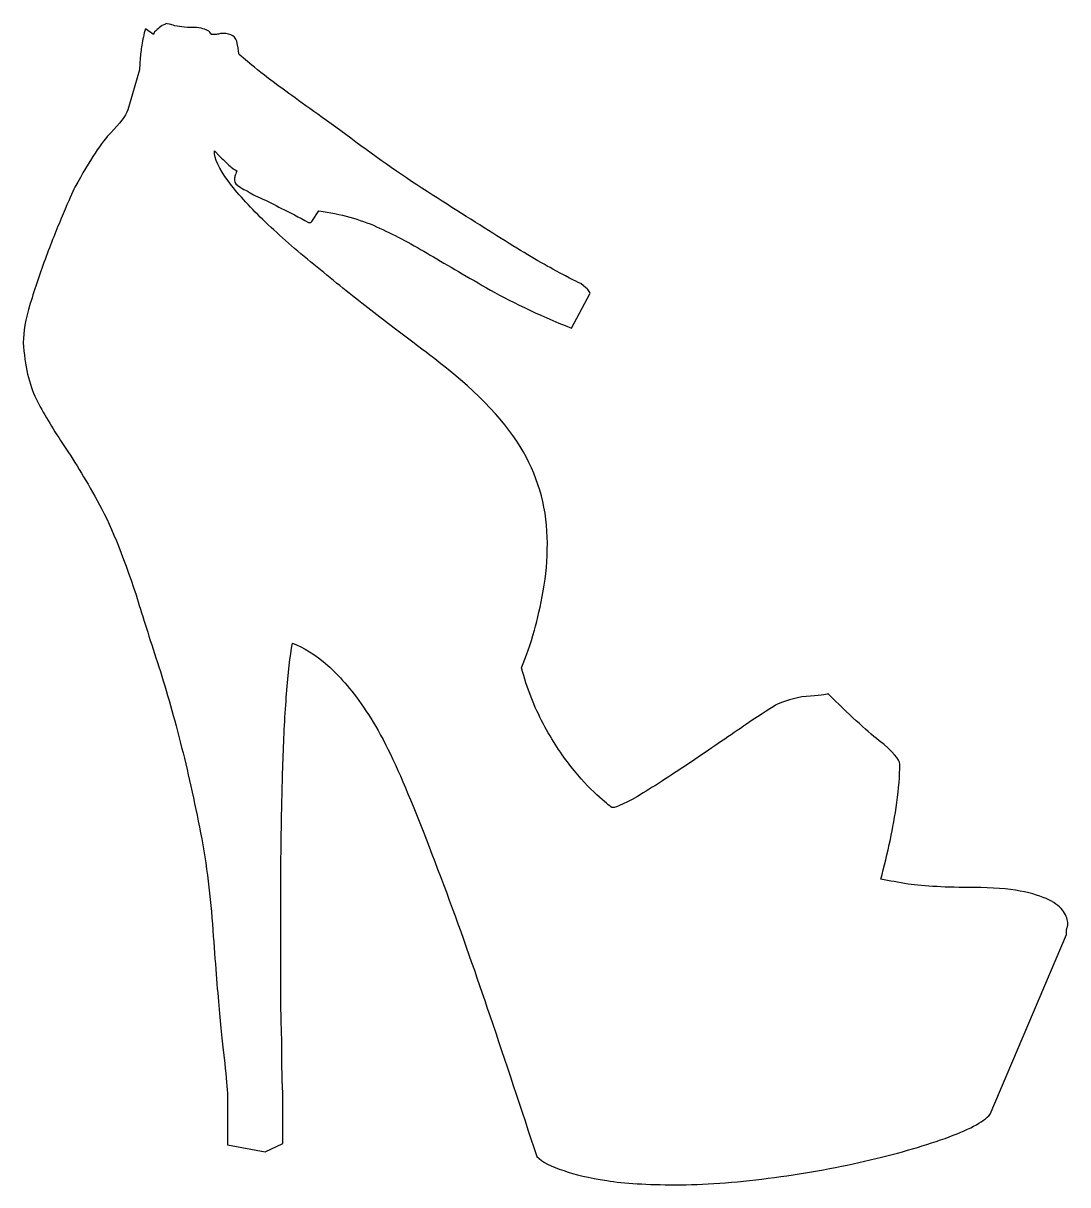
# Model space of a CAD drawing. Header units: centimetres. Extents: x -6.7 to 6.7, y -7.4 to 7.4.
import ezdxf

# ---------------------------------------------------------------- set-up
doc = ezdxf.new("R2010")
doc.units = ezdxf.units.CM
doc.header["$MEASUREMENT"] = 0
doc.layers.add('Camada 1', color=7, linetype='Continuous')

msp = doc.modelspace()

# ---------------------------------------------------------------- linework, layer by layer
at = {"layer": 'Camada 1'}
msp.add_open_spline([(-6.00735, 5.32134), (-5.81735, 5.67128), (-5.66503, 5.9035), (-5.54989, 6.0186), (-5.54989, 6.0186), (-5.43495, 6.13354), (-5.36256, 6.23101), (-5.33243, 6.31112), (-5.33243, 6.31112), (-5.33243, 6.31112), (-5.18254, 6.82105), (-5.18254, 6.82105), (-5.18254, 6.82105), (-5.18254, 6.851), (-5.18011, 6.89593), (-5.17497, 6.95596), (-5.17497, 6.95596), (-5.1701, 7.01599), (-5.16256, 7.0759), (-5.15264, 7.1359), (-5.15264, 7.1359), (-5.14267, 7.20591), (-5.12761, 7.27592), (-5.10745, 7.34582), (-5.10745, 7.34582), (-5.10745, 7.34582), (-5.00249, 7.27094), (-5.00249, 7.27094), (-5.00249, 7.27094), (-5.00249, 7.29089), (-4.99521, 7.30573), (-4.98008, 7.31573), (-4.98008, 7.31573), (-4.96505, 7.3257), (-4.94756, 7.34068), (-4.92761, 7.36092), (-4.92761, 7.36092), (-4.90771, 7.38087), (-4.88268, 7.39571), (-4.8526, 7.40585), (-4.8526, 7.40585), (-4.8526, 7.41582), (-4.82021, 7.41072), (-4.75513, 7.39074), (-4.75513, 7.39074), (-4.69023, 7.3709), (-4.60276, 7.36092), (-4.49274, 7.36092), (-4.49274, 7.36092), (-4.44268, 7.36092), (-4.40283, 7.35579), (-4.37275, 7.34581), (-4.37275, 7.34581), (-4.34285, 7.3357), (-4.31785, 7.3257), (-4.29769, 7.31599), (-4.29769, 7.31599), (-4.27771, 7.29578), (-4.26782, 7.2808), (-4.26782, 7.27093), (-4.26782, 7.27093), (-4.26782, 7.27093), (-4.22671, 7.27095), (-4.22671, 7.27095), (-4.22671, 7.27095), (-4.20681, 7.27095), (-4.18946, 7.27344), (-4.17443, 7.27831), (-4.17443, 7.27831), (-4.1594, 7.28318), (-4.14191, 7.2858), (-4.12175, 7.2858), (-4.12175, 7.2858), (-4.01195, 7.2858), (-3.94948, 7.24336), (-3.93442, 7.15838), (-3.93442, 7.15838), (-3.91939, 7.07326), (-3.91182, 7.02585), (-3.91182, 7.01598), (-3.91182, 7.01598), (-3.91182, 7.01598), (-3.74683, 6.88107), (-3.74683, 6.88107), (-3.74683, 6.88107), (-3.6669, 6.81106), (-3.5345, 6.70859), (-3.3494, 6.57354), (-3.3494, 6.57354), (-3.16451, 6.43839), (-2.89699, 6.24607), (-2.54718, 5.99622), (-2.54718, 5.99622), (-2.2073, 5.73627), (-1.86228, 5.49378), (-1.51239, 5.26888), (-1.51239, 5.26888), (-1.16258, 5.04388), (-0.84747, 4.84393), (-0.56762, 4.66896), (-0.56762, 4.66896), (-0.28782, 4.49412), (-0.05531, 4.35659), (0.1299, 4.2565), (0.1299, 4.2565), (0.31484, 4.15641), (0.42219, 4.10151), (0.45227, 4.09151), (0.45227, 4.09151), (0.5022, 4.05145), (0.53202, 4.02648), (0.54212, 4.01663), (0.54212, 4.01663), (0.55212, 3.99652), (0.5621, 3.98141), (0.57236, 3.97157), (0.57236, 3.97157), (0.57236, 3.97157), (0.33222, 3.5218), (0.33222, 3.5218), (0.33222, 3.5218), (-0.10768, 3.70161), (-0.47018, 3.87409), (-0.75509, 4.03909), (-0.75509, 4.03909), (-1.04007, 4.20395), (-1.29254, 4.35146), (-1.51238, 4.4815), (-1.51238, 4.4815), (-1.73249, 4.61141), (-1.9473, 4.72386), (-2.15722, 4.81884), (-2.15722, 4.81884), (-2.36714, 4.91367), (-2.61225, 4.98121), (-2.8921, 5.02127), (-2.8921, 5.02127), (-2.8921, 5.02127), (-2.98201, 4.88649), (-2.98201, 4.88649), (-2.98201, 4.88649), (-2.98201, 4.88649), (-2.99706, 4.87138), (-2.99706, 4.87138), (-2.99706, 4.87138), (-2.99706, 4.87138), (-3.02693, 4.87139), (-3.02693, 4.87139), (-3.02693, 4.87139), (-3.147, 4.9414), (-3.26207, 5.0013), (-3.37195, 5.05136), (-3.37195, 5.05136), (-3.46186, 5.10129), (-3.55197, 5.14619), (-3.64183, 5.18627), (-3.64183, 5.18627), (-3.73195, 5.22622), (-3.7869, 5.25628), (-3.80682, 5.27639), (-3.80682, 5.27639), (-3.8369, 5.2861), (-3.86685, 5.30121), (-3.89673, 5.32132), (-3.89673, 5.32132), (-3.94679, 5.35127), (-3.97179, 5.38109), (-3.97179, 5.4113), (-3.97179, 5.4113), (-3.97179, 5.43114), (-3.96936, 5.44874), (-3.96422, 5.46371), (-3.96422, 5.46371), (-3.95935, 5.47882), (-3.95181, 5.50115), (-3.94181, 5.53123), (-3.94181, 5.53123), (-3.99187, 5.56118), (-4.03423, 5.59375), (-4.06915, 5.6287), (-4.06915, 5.6287), (-4.10415, 5.66363), (-4.1318, 5.69109), (-4.15178, 5.71133), (-4.15178, 5.71133), (-4.15178, 5.71133), (-4.2266, 5.78634), (-4.2266, 5.78634), (-4.2266, 5.78634), (-4.2266, 5.68625), (-4.16887, 5.55869), (-4.05287, 5.4037), (-4.05287, 5.4037), (-3.93696, 5.24871), (-3.78845, 5.08385), (-3.60723, 4.90888), (-3.60723, 4.90888), (-3.42602, 4.73391), (-3.223, 4.55394), (-2.99805, 4.369), (-2.99805, 4.369), (-2.77305, 4.1839), (-2.55564, 4.00895), (-2.34572, 3.84409), (-2.34572, 3.84409), (-2.1358, 3.67912), (-1.94075, 3.52924), (-1.76073, 3.39432), (-1.76073, 3.39432), (-1.58089, 3.25928), (-1.44588, 3.1567), (-1.35573, 3.08679), (-1.35573, 3.08679), (-0.84598, 2.68679), (-0.48858, 2.3069), (-0.28353, 1.94712), (-0.28353, 1.94712), (-0.07861, 1.58707), (0.02397, 1.19705), (0.02397, 0.77724), (0.02397, 0.77724), (0.02397, 0.56732), (0.00651, 0.36478), (-0.02842, 0.16984), (-0.02842, 0.16984), (-0.0635, -0.02497), (-0.10118, -0.19259), (-0.141, -0.33247), (-0.141, -0.33247), (-0.19106, -0.51257), (-0.24622, -0.67243), (-0.30586, -0.81232), (-0.30586, -0.81232), (-0.23596, -1.07227), (-0.14362, -1.3099), (-0.02868, -1.52468), (-0.02868, -1.52468), (0.08626, -1.73971), (0.20381, -1.92216), (0.32388, -2.07205), (0.32388, -2.07205), (0.44379, -2.2222), (0.55364, -2.34214), (0.65371, -2.4321), (0.65371, -2.4321), (0.75367, -2.52195), (0.8187, -2.57685), (0.84879, -2.59683), (0.84879, -2.59683), (0.90869, -2.59683), (1.04112, -2.53444), (1.24604, -2.4095), (1.24604, -2.4095), (1.45109, -2.28456), (1.67099, -2.14206), (1.90596, -1.98207), (1.90596, -1.98207), (2.14083, -1.82221), (2.36073, -1.67219), (2.56578, -1.53217), (2.56578, -1.53217), (2.77081, -1.39228), (2.90323, -1.30727), (2.96313, -1.27706), (2.96313, -1.27706), (3.09317, -1.21729), (3.23322, -1.18234), (3.38321, -1.17236), (3.38321, -1.17236), (3.53323, -1.16239), (3.60811, -1.15238), (3.60811, -1.14228), (3.60811, -1.14228), (3.8682, -1.40223), (4.0856, -1.60218), (4.26044, -1.74206), (4.26044, -1.74206), (4.43538, -1.88208), (4.52288, -1.98206), (4.52288, -2.0421), (4.52288, -2.0421), (4.52288, -2.19199), (4.51026, -2.3546), (4.48531, -2.52944), (4.48531, -2.52944), (4.46036, -2.70441), (4.43279, -2.86189), (4.40284, -3.00183), (4.40284, -3.00183), (4.36289, -3.1818), (4.3227, -3.35187), (4.2829, -3.51174), (4.2829, -3.51174), (4.3927, -3.53172), (4.50793, -3.55182), (4.62784, -3.5718), (4.62784, -3.5718), (4.83787, -3.60188), (5.11782, -3.6167), (5.46763, -3.6167), (5.46763, -3.6167), (5.70761, -3.6167), (5.90491, -3.63181), (6.05993, -3.66163), (6.05993, -3.66163), (6.21492, -3.69171), (6.33735, -3.72915), (6.42733, -3.77421), (6.42733, -3.77421), (6.51718, -3.81927), (6.57986, -3.86933), (6.61492, -3.92423), (6.61492, -3.92423), (6.64987, -3.97913), (6.66733, -4.03168), (6.66733, -4.08171), (6.66733, -4.08171), (6.66733, -4.10169), (6.66482, -4.11666), (6.65997, -4.12664), (6.65997, -4.12664), (6.65473, -4.13661), (6.65222, -4.15172), (6.65222, -4.17157), (6.65222, -4.17157), (6.65222, -4.17157), (6.65222, -4.2166), (6.65222, -4.2166), (6.65222, -4.2166), (6.65222, -4.2166), (5.67755, -6.51091), (5.67755, -6.51091), (5.67755, -6.51091), (5.5877, -6.611), (5.39524, -6.71361), (5.10036, -6.81857), (5.10036, -6.81857), (4.80535, -6.92353), (4.46301, -7.02087), (4.07301, -7.11099), (4.07301, -7.11099), (3.68301, -7.20071), (3.27317, -7.27334), (2.84325, -7.32853), (2.84325, -7.32853), (2.4133, -7.38314), (2.01844, -7.41087), (1.65853, -7.41087), (1.65853, -7.41087), (1.29862, -7.41087), (1.00623, -7.39341), (0.78133, -7.35835), (0.78133, -7.35835), (0.55643, -7.3234), (0.37387, -7.28083), (0.23396, -7.23079), (0.23396, -7.23079), (0.07383, -7.18073), (-0.04097, -7.12099), (-0.11098, -7.05108), (-0.11098, -7.05108), (-0.31116, -6.44119), (-0.51111, -5.84117), (-0.71082, -5.25136), (-0.71082, -5.25136), (-0.88087, -4.74156), (-1.06581, -4.21665), (-1.26576, -3.67677), (-1.26576, -3.67677), (-1.46586, -3.13689), (-1.65076, -2.66701), (-1.82062, -2.26688), (-1.82062, -2.26688), (-1.99067, -1.86702), (-2.15807, -1.54967), (-2.32306, -1.3148), (-2.32306, -1.3148), (-2.48805, -1.0798), (-2.64056, -0.90234), (-2.78052, -0.78227), (-2.78052, -0.78227), (-2.94038, -0.64238), (-3.09032, -0.54753), (-3.23023, -0.4975), (-3.23023, -0.4975), (-3.26037, -0.6676), (-3.2854, -0.88236), (-3.30529, -1.14234), (-3.30529, -1.14234), (-3.32527, -1.40229), (-3.34029, -1.68235), (-3.3503, -1.98213), (-3.3503, -1.98213), (-3.36041, -2.28201), (-3.36795, -2.59689), (-3.37284, -2.92688), (-3.37284, -2.92688), (-3.37795, -3.25671), (-3.38038, -3.57672), (-3.38038, -3.88671), (-3.38038, -3.88671), (-3.38038, -4.2067), (-3.38038, -4.50673), (-3.38038, -4.78651), (-3.38038, -4.78651), (-3.38038, -5.06644), (-3.37612, -5.31642), (-3.36739, -5.53631), (-3.36739, -5.53631), (-3.36739, -5.79626), (-3.3631, -6.03113), (-3.35432, -6.24119), (-3.35432, -6.24119), (-3.35432, -6.24119), (-3.35432, -6.88616), (-3.35432, -6.88616), (-3.35432, -6.88616), (-3.35432, -6.88616), (-3.57887, -6.99112), (-3.57887, -6.99112), (-3.57887, -6.99112), (-3.57887, -6.99112), (-4.05792, -6.90103), (-4.05792, -6.90103), (-4.05792, -6.90103), (-4.05792, -6.90103), (-4.05792, -6.24121), (-4.05792, -6.24121), (-4.05792, -6.24121), (-4.06811, -6.13128), (-4.08295, -5.98139), (-4.10285, -5.79144), (-4.10285, -5.79144), (-4.12283, -5.62131), (-4.1454, -5.39906), (-4.17016, -5.124), (-4.17016, -5.124), (-4.19519, -4.84904), (-4.22263, -4.50162), (-4.25258, -4.08178), (-4.25258, -4.08178), (-4.28266, -3.66197), (-4.33756, -3.24951), (-4.41749, -2.84438), (-4.41749, -2.84438), (-4.49761, -2.43967), (-4.5851, -2.05465), (-4.68006, -1.68974), (-4.68006, -1.68974), (-4.7751, -1.32483), (-4.87249, -0.99), (-4.9724, -0.68485), (-4.9724, -0.68485), (-5.07244, -0.37997), (-5.15729, -0.11253), (-5.22722, 0.11737), (-5.22722, 0.11737), (-5.39727, 0.63728), (-5.56245, 1.03963), (-5.72231, 1.32453), (-5.72231, 1.32453), (-5.88217, 1.60957), (-6.02968, 1.85195), (-6.16472, 2.05187), (-6.16472, 2.05187), (-6.29976, 2.25195), (-6.41226, 2.44189), (-6.50217, 2.62184), (-6.50217, 2.62184), (-6.59235, 2.80177), (-6.64727, 3.04177), (-6.66717, 3.34178), (-6.66717, 3.34178), (-6.66717, 3.47156), (-6.6373, 3.63655), (-6.57732, 3.83647), (-6.57732, 3.83647), (-6.51729, 4.03642), (-6.44976, 4.23647), (-6.3747, 4.43652), (-6.3747, 4.43652), (-6.29982, 4.63644), (-6.22725, 4.8189), (-6.15724, 4.98389), (-6.15724, 4.98389), (-6.08728, 5.14888), (-6.03743, 5.26131), (-6.00735, 5.32134)], degree=3, knots=[0, 0, 0, 0, 0.00813008, 0.00813008, 0.00813008, 0.00813008, 0.01626016, 0.01626016, 0.01626016, 0.01626016, 0.02439024, 0.02439024, 0.02439024, 0.02439024, 0.03252033, 0.03252033, 0.03252033, 0.03252033, 0.04065041, 0.04065041, 0.04065041, 0.04065041, 0.04878049, 0.04878049, 0.04878049, 0.04878049, 0.05691057, 0.05691057, 0.05691057, 0.05691057, 0.06504065, 0.06504065, 0.06504065, 0.06504065, 0.07317073, 0.07317073, 0.07317073, 0.07317073, 0.08130081, 0.08130081, 0.08130081, 0.08130081, 0.08943089, 0.08943089, 0.08943089, 0.08943089, 0.09756098, 0.09756098, 0.09756098, 0.09756098, 0.10569106, 0.10569106, 0.10569106, 0.10569106, 0.11382114, 0.11382114, 0.11382114, 0.11382114, 0.12195122, 0.12195122, 0.12195122, 0.12195122, 0.1300813, 0.1300813, 0.1300813, 0.1300813, 0.13821138, 0.13821138, 0.13821138, 0.13821138, 0.14634146, 0.14634146, 0.14634146, 0.14634146, 0.15447154, 0.15447154, 0.15447154, 0.15447154, 0.16260163, 0.16260163, 0.16260163, 0.16260163, 0.17073171, 0.17073171, 0.17073171, 0.17073171, 0.17886179, 0.17886179, 0.17886179, 0.17886179, 0.18699187, 0.18699187, 0.18699187, 0.18699187, 0.19512195, 0.19512195, 0.19512195, 0.19512195, 0.20325203, 0.20325203, 0.20325203, 0.20325203, 0.21138211, 0.21138211, 0.21138211, 0.21138211, 0.2195122, 0.2195122, 0.2195122, 0.2195122, 0.22764228, 0.22764228, 0.22764228, 0.22764228, 0.23577236, 0.23577236, 0.23577236, 0.23577236, 0.24390244, 0.24390244, 0.24390244, 0.24390244, 0.25203252, 0.25203252, 0.25203252, 0.25203252, 0.2601626, 0.2601626, 0.2601626, 0.2601626, 0.26829268, 0.26829268, 0.26829268, 0.26829268, 0.27642276, 0.27642276, 0.27642276, 0.27642276, 0.28455285, 0.28455285, 0.28455285, 0.28455285, 0.29268293, 0.29268293, 0.29268293, 0.29268293, 0.30081301, 0.30081301, 0.30081301, 0.30081301, 0.30894309, 0.30894309, 0.30894309, 0.30894309, 0.31707317, 0.31707317, 0.31707317, 0.31707317, 0.32520325, 0.32520325, 0.32520325, 0.32520325, 0.33333333, 0.33333333, 0.33333333, 0.33333333, 0.34146341, 0.34146341, 0.34146341, 0.34146341, 0.3495935, 0.3495935, 0.3495935, 0.3495935, 0.35772358, 0.35772358, 0.35772358, 0.35772358, 0.36585366, 0.36585366, 0.36585366, 0.36585366, 0.37398374, 0.37398374, 0.37398374, 0.37398374, 0.38211382, 0.38211382, 0.38211382, 0.38211382, 0.3902439, 0.3902439, 0.3902439, 0.3902439, 0.39837398, 0.39837398, 0.39837398, 0.39837398, 0.40650407, 0.40650407, 0.40650407, 0.40650407, 0.41463415, 0.41463415, 0.41463415, 0.41463415, 0.42276423, 0.42276423, 0.42276423, 0.42276423, 0.43089431, 0.43089431, 0.43089431, 0.43089431, 0.43902439, 0.43902439, 0.43902439, 0.43902439, 0.44715447, 0.44715447, 0.44715447, 0.44715447, 0.45528455, 0.45528455, 0.45528455, 0.45528455, 0.46341463, 0.46341463, 0.46341463, 0.46341463, 0.47154472, 0.47154472, 0.47154472, 0.47154472, 0.4796748, 0.4796748, 0.4796748, 0.4796748, 0.48780488, 0.48780488, 0.48780488, 0.48780488, 0.49593496, 0.49593496, 0.49593496, 0.49593496, 0.50406504, 0.50406504, 0.50406504, 0.50406504, 0.51219512, 0.51219512, 0.51219512, 0.51219512, 0.5203252, 0.5203252, 0.5203252, 0.5203252, 0.52845528, 0.52845528, 0.52845528, 0.52845528, 0.53658537, 0.53658537, 0.53658537, 0.53658537, 0.54471545, 0.54471545, 0.54471545, 0.54471545, 0.55284553, 0.55284553, 0.55284553, 0.55284553, 0.56097561, 0.56097561, 0.56097561, 0.56097561, 0.56910569, 0.56910569, 0.56910569, 0.56910569, 0.57723577, 0.57723577, 0.57723577, 0.57723577, 0.58536585, 0.58536585, 0.58536585, 0.58536585, 0.59349593, 0.59349593, 0.59349593, 0.59349593, 0.60162602, 0.60162602, 0.60162602, 0.60162602, 0.6097561, 0.6097561, 0.6097561, 0.6097561, 0.61788618, 0.61788618, 0.61788618, 0.61788618, 0.62601626, 0.62601626, 0.62601626, 0.62601626, 0.63414634, 0.63414634, 0.63414634, 0.63414634, 0.64227642, 0.64227642, 0.64227642, 0.64227642, 0.6504065, 0.6504065, 0.6504065, 0.6504065, 0.65853659, 0.65853659, 0.65853659, 0.65853659, 0.66666667, 0.66666667, 0.66666667, 0.66666667, 0.67479675, 0.67479675, 0.67479675, 0.67479675, 0.68292683, 0.68292683, 0.68292683, 0.68292683, 0.69105691, 0.69105691, 0.69105691, 0.69105691, 0.69918699, 0.69918699, 0.69918699, 0.69918699, 0.70731707, 0.70731707, 0.70731707, 0.70731707, 0.71544715, 0.71544715, 0.71544715, 0.71544715, 0.72357724, 0.72357724, 0.72357724, 0.72357724, 0.73170732, 0.73170732, 0.73170732, 0.73170732, 0.7398374, 0.7398374, 0.7398374, 0.7398374, 0.74796748, 0.74796748, 0.74796748, 0.74796748, 0.75609756, 0.75609756, 0.75609756, 0.75609756, 0.76422764, 0.76422764, 0.76422764, 0.76422764, 0.77235772, 0.77235772, 0.77235772, 0.77235772, 0.7804878, 0.7804878, 0.7804878, 0.7804878, 0.78861789, 0.78861789, 0.78861789, 0.78861789, 0.79674797, 0.79674797, 0.79674797, 0.79674797, 0.80487805, 0.80487805, 0.80487805, 0.80487805, 0.81300813, 0.81300813, 0.81300813, 0.81300813, 0.82113821, 0.82113821, 0.82113821, 0.82113821, 0.82926829, 0.82926829, 0.82926829, 0.82926829, 0.83739837, 0.83739837, 0.83739837, 0.83739837, 0.84552846, 0.84552846, 0.84552846, 0.84552846, 0.85365854, 0.85365854, 0.85365854, 0.85365854, 0.86178862, 0.86178862, 0.86178862, 0.86178862, 0.8699187, 0.8699187, 0.8699187, 0.8699187, 0.87804878, 0.87804878, 0.87804878, 0.87804878, 0.88617886, 0.88617886, 0.88617886, 0.88617886, 0.89430894, 0.89430894, 0.89430894, 0.89430894, 0.90243902, 0.90243902, 0.90243902, 0.90243902, 0.91056911, 0.91056911, 0.91056911, 0.91056911, 0.91869919, 0.91869919, 0.91869919, 0.91869919, 0.92682927, 0.92682927, 0.92682927, 0.92682927, 0.93495935, 0.93495935, 0.93495935, 0.93495935, 0.94308943, 0.94308943, 0.94308943, 0.94308943, 0.95121951, 0.95121951, 0.95121951, 0.95121951, 0.95934959, 0.95934959, 0.95934959, 0.95934959, 0.96747967, 0.96747967, 0.96747967, 0.96747967, 0.97560976, 0.97560976, 0.97560976, 0.97560976, 0.98373984, 0.98373984, 0.98373984, 0.98373984, 1, 1, 1, 1], dxfattribs=at)

doc.saveas('drawing.dxf')
